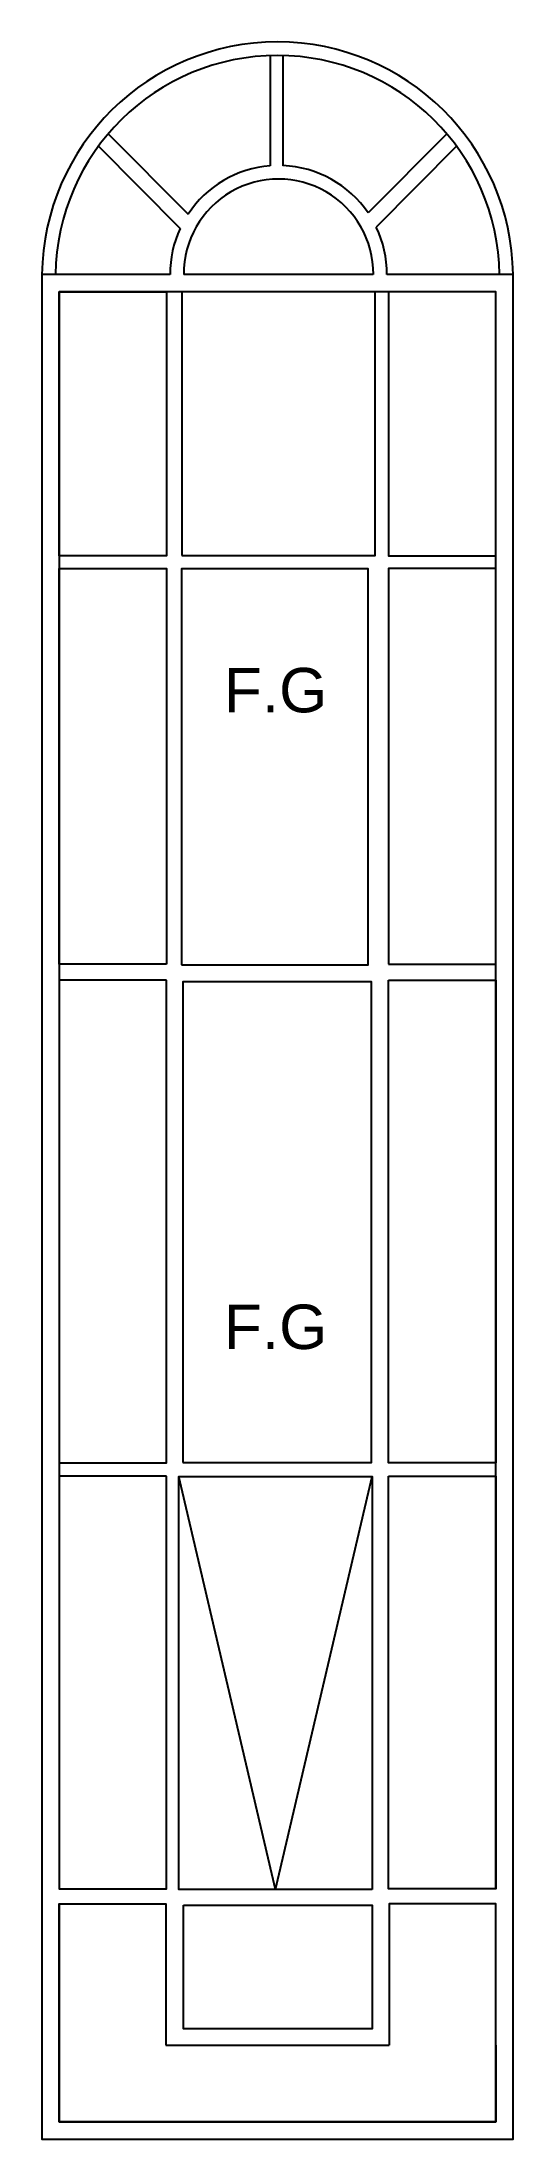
# Model space of a CAD drawing. Header units: centimetres. Extents: x -2070 to 55192, y -12264 to -4462.
# Drawn here: x 55032 to 55192, y -12264 to -11550 of the extents above.
import ezdxf

# ---------------------------------------------------------------- set-up
doc = ezdxf.new("R2010")
doc.units = ezdxf.units.CM
doc.header["$MEASUREMENT"] = 0
doc.layers.add('ARCHER', color=7, linetype='Continuous', lineweight=25)
doc.layers.add('DIMENSION', color=44, linetype='Continuous', lineweight=9)
doc.styles.add('STYLE5', font='arial.ttf')

msp = doc.modelspace()

# ---------------------------------------------------------------- linework, layer by layer
at = {"layer": 'ARCHER', "color": 240, "ltscale": 1000, "true_color": 0xed1f24}
for p, q in [((55109.55, -11554.3), (55109.55, -11591.86)), ((55113.93, -11554.28), (55113.93, -11591.84)), ((55054.48, -11580.91), (55081.65, -11608.31)), ((55169.67, -11580.91), (55142.93, -11607.89)), ((55051.13, -11585.16), (55078.93, -11613.19)), ((55173.03, -11585.16), (55145.7, -11612.72)), ((55111.39, -12178.87), (55078.5, -12038.26)), ((55111.39, -12178.87), (55144.28, -12038.26)), ((55031.92, -12263.89), (55191.92, -12263.89)), ((55031.92, -12263.89), (55191.92, -12263.89))]:
    msp.add_line(p, q, dxfattribs=at)
for points in [[(55075.54, -11628.81), (55031.92, -11628.81), (55031.92, -12263.89), (55192.23, -12263.89), (55192.23, -11628.81), (55149.31, -11628.81)], [(55186.35, -12178.65), (55186.35, -11634.7), (55037.81, -11634.7), (55037.81, -12178.65)], [(55144.69, -11628.81), (55080.16, -11628.81)], [(55037.81, -12183.79), (55037.81, -12258), (55186.35, -12258), (55186.35, -12183.79)], [(55037.81, -12231.97), (55037.81, -12183.79), (55074.05, -12183.79), (55074.05, -12231.97)], [(55186.35, -12231.97), (55186.35, -12183.79), (55150.11, -12183.79), (55150.11, -12231.97)], [(55186.35, -12231.97), (55186.35, -12258), (55037.81, -12258), (55037.81, -12231.97)], [(55074.05, -12231.97), (55150.11, -12231.97)]]:
    msp.add_lwpolyline(points, dxfattribs=at)
for points in [[(55037.81, -11634.7), (55074.27, -11634.7), (55074.27, -11724.62), (55037.81, -11724.62)], [(55079.48, -11724.5), (55145.31, -11724.5), (55145.31, -11634.7), (55079.48, -11634.7)], [(55186.35, -11634.7), (55149.89, -11634.7), (55149.89, -11724.62), (55186.35, -11724.62)], [(55074.33, -11863.71), (55037.81, -11863.71), (55037.81, -11729.02), (55074.33, -11729.02)], [(55079.4, -11864.02), (55142.93, -11864.02), (55142.93, -11729.14), (55079.4, -11729.14)], [(55149.82, -11863.71), (55186.35, -11863.71), (55186.35, -11729.02), (55149.82, -11729.02)], [(55074.33, -11869.24), (55037.81, -11869.24), (55037.81, -12033.6), (55074.33, -12033.6)], [(55079.9, -12033.48), (55144.1, -12033.48), (55144.1, -11869.73), (55079.9, -11869.73)], [(55149.82, -11869.24), (55186.35, -11869.24), (55186.35, -12033.6), (55149.82, -12033.6)], [(55074.33, -12038.15), (55037.81, -12038.15), (55037.81, -12178.65), (55074.33, -12178.65)], [(55144.28, -12178.87), (55078.5, -12178.87), (55078.5, -12038.26), (55144.28, -12038.26)], [(55149.82, -12038.15), (55186.35, -12038.15), (55186.35, -12178.65), (55149.82, -12178.65)], [(55080.12, -12184.2), (55144.28, -12184.2), (55144.28, -12226.36), (55080.12, -12226.36)]]:
    msp.add_lwpolyline(points, close=True, dxfattribs=at)
for centre, radius, start, end in [((55112.08, -11629.81), 80.16, 0.71223, 179.28777), ((55112.08, -11629.81), 75.55, 0.71223, 179.28777), ((55112.43, -11628.64), 36.89, 94.4762, 146.5602), ((55112.43, -11628.64), 36.89, 34.22179, 87.66717), ((55112.43, -11628.64), 32.27, 359.69125, 180.30875), ((55112.43, -11628.64), 36.89, 155.2517, 180.30875), ((55112.43, -11628.64), 36.89, 359.69125, 25.56449)]:
    msp.add_arc(centre, radius, start, end, dxfattribs=at)

# ---------------------------------------------------------------- texts
at = {"layer": 'DIMENSION', "color": 4, "char_height": 15.132, "width": 901.6223, "attachment_point": 8, "style": 'STYLE5'}
for insert in [(55111.45, -11778.19), (55111.45, -11995.03)]:
    msp.add_mtext('F.G', dxfattribs=dict(at, insert=insert))

doc.saveas('drawing.dxf')
